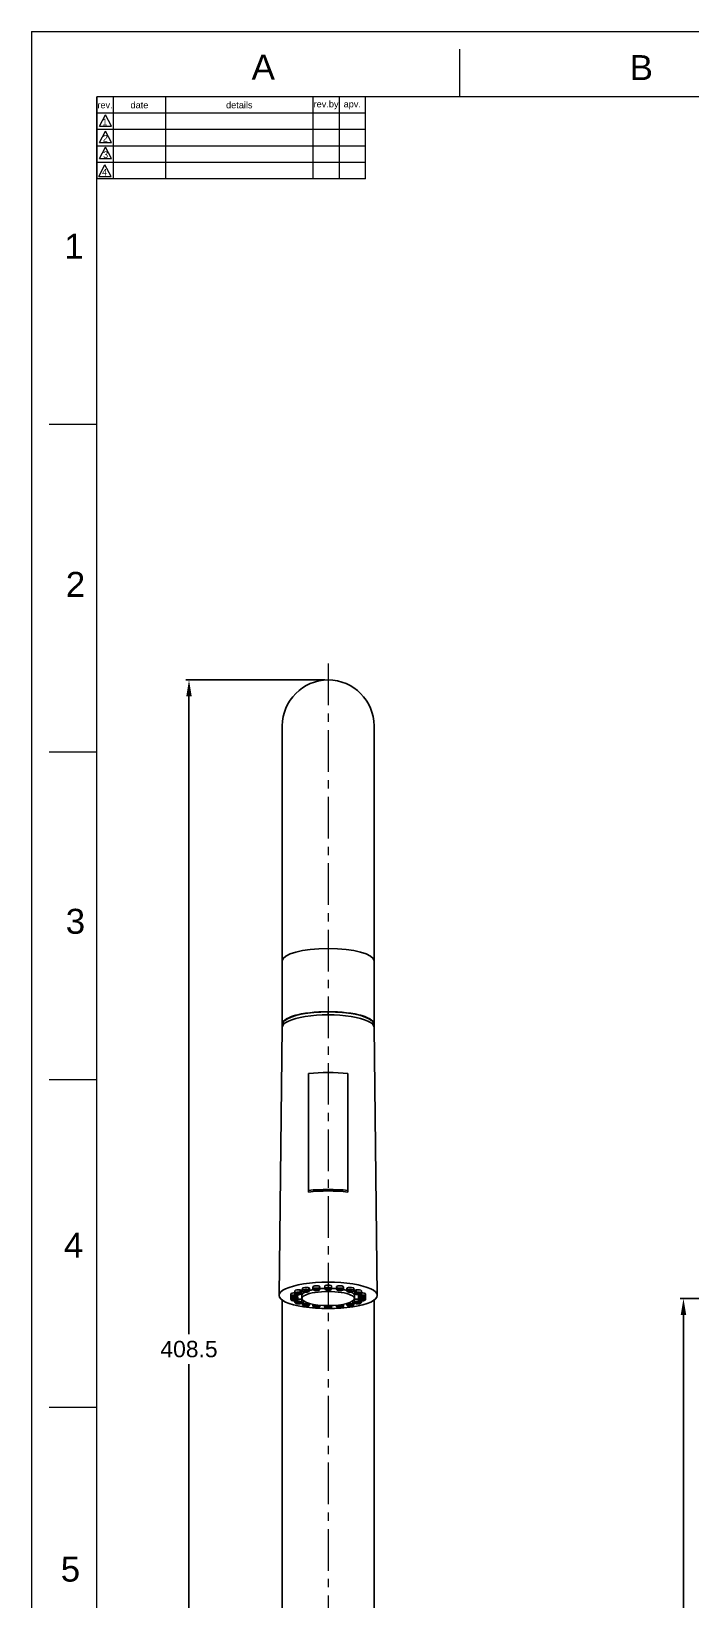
# Model space of a CAD drawing. Header units: millimetres. Extents: x 5775 to 7118, y 2756 to 3596.
# Drawn here: x 5774.6 to 5975.9, y 3117.5 to 3596.2 of the extents above; entities that cross this region are included whole.
import ezdxf

# ---------------------------------------------------------------- set-up
doc = ezdxf.new("R2010")
doc.units = ezdxf.units.MM
doc.linetypes.add('CENTERX2', pattern=[20.32, 12.7, -2.54, 2.54, -2.54])
for name, color, linetype, lineweight in [('CENTER', 1, 'CENTERX2', 15), ('DIM', 3, 'Continuous', 9), ('FORM', 7, 'Continuous', 13), ('TEXT', 2, 'Continuous', 13)]:
    doc.layers.add(name, color=color, linetype=linetype, lineweight=lineweight)
doc.styles.add('ARIAL', font='arial.ttf')
doc.styles.get("Standard").update_dxf_attribs({"font": 'arial.ttf'})
doc.dimstyles.new('사본(2) Standard', dxfattribs={"dimtxt": 3, "dimasz": 3, "dimexe": 1, "dimexo": 1, "dimgap": 0.8, "dimtad": 1, "dimtih": 1, "dimtoh": 1, "dimdec": 1, "dimdsep": 46, "dimtxsty": 'Standard', "dimcen": 0.09, "dimclrd": 3, "dimclre": 3, "dimclrt": 4, "dimadec": 0, "dimazin": 0, "dimtfac": 1, "dimtdec": 1, "dimtmove": 0, "dimatfit": 3, "dimfxl": 1.25, "dimtolj": 1, "dimtzin": 0, "dimarcsym": 1})

# ---------------------------------------------------------------- blocks, each defined once
blk = doc.blocks.new('*D40')
at = {"layer": 'DIM', "color": 3, "linetype": 'ByBlock', "lineweight": -2, "transparency": 16777216}
for p, q in [((6039.54, 3209.39), (5972.7, 3209.39)), ((5973.7, 3204.39), (5973.7, 3104.09)), ((5973.7, 2994.69), (5973.7, 3094.99)), ((6236.48, 2989.69), (5972.7, 2989.69))]:
    blk.add_line(p, q, dxfattribs=at)
at = {"layer": 'DIM', "color": 3, "transparency": 16777216}
for points in [[(5972.86, 3204.39), (5974.53, 3204.39), (5973.7, 3209.39)], [(5972.86, 2994.69), (5974.53, 2994.69), (5973.7, 2989.69)]]:
    blk.add_solid(points, dxfattribs=at)
at = {"layer": 'DIM', "color": 4, "transparency": 16777216, "insert": (5973.7, 3099.54), "char_height": 5, "attachment_point": 5}
blk.add_mtext('\\A1;219.7', dxfattribs=at)
blk = doc.blocks.new('*D51')
at = {"layer": 'DIM', "color": 3, "linetype": 'ByBlock', "lineweight": -2, "transparency": 16777216}
for p, q in [((5864.2, 3398.19), (5821.7, 3398.19)), ((5822.7, 3393.19), (5822.7, 3198.49)), ((5822.7, 2994.69), (5822.7, 3189.39)), ((5839.73, 2989.69), (5821.7, 2989.69))]:
    blk.add_line(p, q, dxfattribs=at)
at = {"layer": 'DIM', "color": 3, "transparency": 16777216}
for points in [[(5821.87, 3393.19), (5823.53, 3393.19), (5822.7, 3398.19)], [(5821.87, 2994.69), (5823.53, 2994.69), (5822.7, 2989.69)]]:
    blk.add_solid(points, dxfattribs=at)
at = {"layer": 'DIM', "color": 4, "transparency": 16777216, "insert": (5822.7, 3193.94), "char_height": 5, "attachment_point": 5}
blk.add_mtext('\\A1;408.5', dxfattribs=at)

msp = doc.modelspace()

# ---------------------------------------------------------------- linework, layer by layer
for p, q in [((5851.2, 3384.19), (5851.2, 3312.45)), ((5879.2, 3312.45), (5879.2, 3384.19)), ((5851.2, 3312.45), (5851.2, 3293.19)), ((5879.2, 3293.19), (5879.2, 3312.45)), ((5865.2, 3295.99), (5865.2, 3296.94)), ((5851.2, 3292.22), (5850.2, 3210.35)), ((5851.2, 3293.19), (5851.2, 3292.23)), ((5851.25, 3293.19), (5851.25, 3292.54)), ((5879.15, 3292.54), (5879.15, 3293.19)), ((5879.2, 3292.23), (5879.2, 3293.19)), ((5879.2, 3292.22), (5880.2, 3210.35)), ((5859.2, 3241.88), (5859.2, 3242.39)), ((5871.2, 3241.88), (5871.2, 3242.39)), ((5856.63, 3212.01), (5856.63, 3211.34)), ((5857.4, 3212.52), (5857.4, 3211.84)), ((5859.26, 3212.7), (5859.26, 3212.02)), ((5859.5, 3211.84), (5859.5, 3212.52)), ((5860.56, 3213.01), (5860.56, 3212.33)), ((5862.6, 3213.1), (5862.6, 3212.43)), ((5862.66, 3212.33), (5862.66, 3213.01)), ((5864.15, 3213.18), (5864.15, 3212.5)), ((5866.25, 3213.18), (5866.25, 3212.5)), ((5867.74, 3213.01), (5867.74, 3212.33)), ((5867.8, 3213.1), (5867.8, 3212.43)), ((5869.84, 3212.33), (5869.84, 3213.01)), ((5870.9, 3212.52), (5870.9, 3211.84)), ((5871.15, 3212.7), (5871.15, 3212.02)), ((5873, 3211.84), (5873, 3212.52)), ((5873.77, 3212.01), (5873.77, 3211.34)), ((5851.2, 3208.91), (5851.2, 3098.69)), ((5853.81, 3210.84), (5853.81, 3210.17)), ((5853.81, 3209.86), (5853.81, 3209.19)), ((5854.68, 3209.47), (5854.68, 3209.68)), ((5855.04, 3211.12), (5855.04, 3210.45)), ((5855.06, 3211.77), (5855.06, 3211.09)), ((5855.06, 3208.7), (5855.06, 3208.27)), ((5855.58, 3208.51), (5855.58, 3208.8)), ((5855.91, 3210.17), (5855.91, 3210.6)), ((5855.91, 3209.19), (5855.91, 3209.86)), ((5857.16, 3211.09), (5857.16, 3211.77)), ((5857.16, 3208.27), (5857.16, 3208.94)), ((5857.2, 3210.35), (5857.2, 3209.39)), ((5857.4, 3208.19), (5857.4, 3207.52)), ((5857.65, 3207.7), (5857.65, 3208.37)), ((5859.5, 3207.52), (5859.5, 3207.88)), ((5860.56, 3207.64), (5860.56, 3207.03)), ((5860.62, 3207.12), (5860.62, 3207.63)), ((5862.66, 3207.03), (5862.66, 3207.35)), ((5864.15, 3206.86), (5864.15, 3207.26)), ((5866.25, 3206.86), (5866.25, 3207.26)), ((5867.74, 3207.35), (5867.74, 3207.03)), ((5869.78, 3207.12), (5869.78, 3207.63)), ((5869.84, 3207.03), (5869.84, 3207.64)), ((5870.9, 3207.88), (5870.9, 3207.52)), ((5872.75, 3207.7), (5872.75, 3208.37)), ((5873, 3207.52), (5873, 3208.19)), ((5873.2, 3210.35), (5873.2, 3209.39)), ((5873.24, 3211.77), (5873.24, 3211.09)), ((5873.24, 3208.94), (5873.24, 3208.27)), ((5874.49, 3210.6), (5874.49, 3210.17)), ((5874.49, 3209.86), (5874.49, 3209.19)), ((5874.82, 3208.51), (5874.82, 3208.8)), ((5875.34, 3211.09), (5875.34, 3211.77)), ((5875.34, 3208.27), (5875.34, 3208.7)), ((5875.36, 3211.12), (5875.36, 3210.45)), ((5875.72, 3209.47), (5875.72, 3209.68)), ((5876.59, 3210.17), (5876.59, 3210.84)), ((5876.59, 3209.19), (5876.59, 3209.86)), ((5879.2, 3098.69), (5879.2, 3208.91))]:
    msp.add_line(p, q)
for start, end in [(90, 180), (0, 90)]:
    msp.add_arc((5865.2, 3384.19), 14, start, end)
for centre, major_axis, ratio, start_param, end_param in [((5865.2, 3312.45), (-14, 0), 0.268874, 4.712389, 6.283185), ((5865.2, 3312.45), (-14, 0), 0.268874, 3.141593, 4.712389), ((5865.2, 3293.19), (-14, 0), 0.268874, 4.712389, 6.367714), ((5865.2, 3292.22), (14, 0), 0.268874, 0, 3.141593), ((5865.2, 3293.19), (-13.95, 0), 0.268874, 4.712389, 6.283185), ((5865.2, 3293.19), (-13.8, 0), 0.268874, 4.712389, 6.000295), ((5865.2, 3293.19), (-14, 0), 0.268874, 3.057064, 4.712389), ((5865.2, 3293.19), (13.95, 0), 0.268874, 0, 1.570796), ((5865.2, 3293.19), (-13.8, 0), 0.268874, 3.424483, 4.712389), ((5865.2, 3273.44), (-18.34, 0), 0.268874, 4.379151, 5.045627), ((5865.2, 3238.29), (16.39, 0), 0.268874, 1.196043, 1.945549), ((5865.2, 3238.29), (-14.66, 0), 0.268874, 4.290692, 5.134086), ((5865.2, 3210.35), (15, 0), 0.268874, 0, 3.141593), ((5856.11, 3211.77), (1.05, 0), 0.268874, 1.047198, 3.14156), ((5856.11, 3211.77), (1.05, 0), 0.268874, 6.283154, 7.330383), ((5858.45, 3212.52), (1.05, 0), 0.268874, 0.698132, 3.141553), ((5858.45, 3211.84), (1.05, 0), 0.268874, 0.698132, 3.142438), ((5859.03, 3211.97), (0.092, 0.286), 0.737835, 3.551302, 5.122099), ((5858.45, 3212.52), (1.05, 0), 0.268874, 6.283146, 6.981317), ((5858.45, 3211.84), (1.05, 0), 0.268874, 0.000846, 0.698132), ((5865.2, 3210.35), (8, 0), 0.268874, 2.187236, 2.363705), ((5861.61, 3213.01), (1.05, 0), 0.268874, 0.349066, 3.14155), ((5861.61, 3212.33), (1.05, 0), 0.268874, 0.349066, 3.141597), ((5860.9, 3212.26), (-0.178, -0.241), 0.905089, 6.281849, 6.967721), ((5861.61, 3212.04), (0.75, 0), 0.268874, 0.349066, 3.490659), ((5861.61, 3212.04), (0.75, 0), 0.268874, 3.490659, 6.632251), ((5861.61, 3212.04), (0.5, 0), 0.268874, 0, 3.141593), ((5861.61, 3212.04), (0.5, 0), 0.268874, 3.141593, 6.283185), ((5862.31, 3212.4), (0.178, 0.241), 0.905089, 3.826129, 5.396925), ((5861.61, 3213.01), (1.05, 0), 0.268874, 6.28314, 6.632251), ((5861.61, 3212.33), (1.05, 0), 0.268874, 0.000005, 0.349066), ((5865.2, 3210.35), (8, 0), 0.268874, 1.70402, 1.894037), ((5865.2, 3213.18), (1.05, 0), 0.268874, 0, 3.141593), ((5865.2, 3212.5), (1.05, 0), 0.268874, 0, 3.141593), ((5864.45, 3212.5), (-0.3, 0), 0.963175, 0, 1.570796), ((5865.2, 3212.21), (0.75, 0), 0.268874, 0, 3.141593), ((5865.2, 3212.21), (0.75, 0), 0.268874, 3.141593, 6.283185), ((5865.2, 3212.21), (0.5, 0), 0.268874, 0, 3.141593), ((5865.2, 3212.21), (0.5, 0), 0.268874, 3.141593, 6.283185), ((5865.95, 3212.5), (0.3, 0), 0.963175, 4.712389, 6.283185), ((5865.2, 3210.35), (8, 0), 0.268874, 1.247556, 1.437475), ((5868.79, 3213.01), (1.05, 0), 0.268874, 2.792527, 3.141638), ((5868.79, 3212.33), (1.05, 0), 0.268874, 2.792527, 3.141489), ((5868.79, 3213.01), (1.05, 0), 0.268874, 0.000042, 2.792527), ((5868.79, 3212.33), (1.05, 0), 0.268874, 6.283082, 9.075712), ((5868.09, 3212.4), (-0.178, 0.241), 0.905089, 0.88626, 2.457057), ((5868.79, 3212.04), (0.75, 0), 0.268874, 2.792527, 5.934119), ((5868.79, 3212.04), (0.75, 0), 0.268874, 5.934119, 9.075712), ((5868.79, 3212.04), (0.5, 0), 0.268874, 0, 3.141593), ((5868.79, 3212.04), (0.5, 0), 0.268874, 3.141593, 6.283185), ((5869.5, 3212.26), (0.178, -0.241), 0.905089, 5.598649, 6.284916), ((5865.2, 3210.35), (8, 0), 0.268874, 0.777888, 0.974237), ((5871.95, 3212.52), (1.05, 0), 0.268874, 2.443461, 3.141632), ((5871.95, 3211.84), (1.05, 0), 0.268874, 2.443461, 3.143399), ((5871.95, 3212.52), (1.05, 0), 0.268874, 0.00004, 2.443461), ((5871.95, 3211.84), (1.05, 0), 0.268874, 0.001804, 2.443461), ((5871.38, 3211.97), (-0.092, 0.286), 0.737835, 1.161086, 2.731883), ((5874.29, 3211.77), (1.05, 0), 0.268874, 2.094395, 3.141624), ((5874.29, 3211.77), (1.05, 0), 0.268874, 0.000032, 2.094395), ((5865.2, 3210.35), (-15, 0), 0.268874, 0, 3.141593), ((5854.86, 3210.84), (1.05, 0), 0.268874, 1.396263, 3.141564), ((5854.86, 3210.17), (1.05, 0), 0.268874, 1.396263, 3.135135), ((5854.86, 3209.86), (1.05, 0), 0.268874, 2.80488, 3.141618), ((5854.86, 3209.19), (1.05, 0), 0.268874, 1.745329, 3.143877), ((5854.86, 3209.88), (0.75, 0), 0.268874, 1.396263, 4.537856), ((5854.86, 3208.9), (0.75, 0), 0.268874, 1.745329, 4.886922), ((5854.86, 3209.88), (0.5, 0), 0.268874, 0, 3.141593), ((5854.86, 3209.88), (0.5, 0), 0.268874, 3.141593, 6.283185), ((5854.86, 3208.9), (0.5, 0), 0.268874, 0, 3.141593), ((5854.86, 3208.9), (0.5, 0), 0.268874, 3.141593, 6.283185), ((5854.86, 3209.19), (1.05, 0), 0.268874, 0.002285, 1.745329), ((5854.73, 3209.39), (0.014, -0.3), 0.167254, 4.436174, 6.006971), ((5854.86, 3209.88), (0.75, 0), 0.268874, 4.537856, 7.679449), ((5854.86, 3208.9), (0.75, 0), 0.268874, 4.886922, 8.028515), ((5854.99, 3210.37), (0.014, 0.3), 0.167254, 3.417807, 4.988603), ((5854.86, 3210.17), (1.05, 0), 0.268874, 6.276729, 7.679449), ((5856.11, 3211.09), (1.05, 0), 0.268874, 1.047198, 3.14156), ((5856.11, 3208.27), (1.05, 0), 0.268874, 2.094395, 3.144621), ((5856.11, 3210.8), (0.75, 0), 0.268874, 1.047198, 4.18879), ((5856.11, 3207.98), (0.75, 0), 0.268874, 2.094395, 5.235988), ((5856.11, 3208.27), (1.05, 0), 0.268874, 0.003029, 2.094395), ((5855.73, 3208.44), (0.046, -0.296), 0.481588, 4.400566, 5.971362), ((5856.11, 3210.8), (0.5, 0), 0.268874, 0, 3.141593), ((5856.11, 3210.8), (0.5, 0), 0.268874, 3.141593, 6.283185), ((5856.11, 3207.98), (0.5, 0), 0.268874, 0, 3.141593), ((5856.11, 3207.98), (0.5, 0), 0.268874, 3.141593, 6.283185), ((5855.73, 3210.92), (-0.046, -0.296), 0.481588, 6.282788, 6.595009), ((5856.11, 3210.8), (0.75, 0), 0.268874, 4.18879, 7.330383), ((5856.11, 3207.98), (0.75, 0), 0.268874, 5.235988, 8.37758), ((5854.86, 3209.86), (1.05, 0), 0.268874, 0.000029, 0.344328), ((5856.11, 3208.94), (1.05, 0), 0.268874, 0.000032, 1.777388), ((5856.48, 3211.27), (0.046, 0.296), 0.481588, 3.453416, 5.024212), ((5856.48, 3208.09), (-0.046, 0.296), 0.481588, 2.829769, 3.142066), ((5856.11, 3211.09), (1.05, 0), 0.268874, 6.283154, 7.330383), ((5865.2, 3209.39), (8, 0), 0.268874, 0, 3.141593), ((5865.2, 3210.35), (8, 0), 0.268874, 2.61783, 3.141593), ((5865.2, 3209.39), (8, 0), 0.268874, 3.141593, 6.283185), ((5858.45, 3208.19), (1.05, 0), 0.268874, 2.443461, 3.141632), ((5858.45, 3207.52), (1.05, 0), 0.268874, 2.443461, 3.143399), ((5858.45, 3211.55), (0.75, 0), 0.268874, 0.698132, 3.839724), ((5858.45, 3208.19), (1.05, 0), 0.268874, 2.003736, 2.443461), ((5858.45, 3207.52), (1.05, 0), 0.268874, 0.001804, 2.443461), ((5857.88, 3207.65), (0.092, -0.286), 0.737835, 4.302679, 5.873475), ((5858.45, 3207.23), (0.75, 0), 0.268874, 2.443461, 5.585054), ((5857.88, 3211.71), (-0.092, -0.286), 0.737835, 0.000344, 0.40971), ((5858.45, 3211.55), (0.75, 0), 0.268874, 3.839724, 6.981317), ((5858.45, 3207.23), (0.75, 0), 0.268874, 5.585054, 8.726646), ((5858.45, 3211.55), (0.5, 0), 0.268874, 0, 3.141593), ((5858.45, 3211.55), (0.5, 0), 0.268874, 3.141593, 6.283185), ((5858.45, 3207.23), (0.5, 0), 0.268874, 0, 3.141593), ((5858.45, 3207.23), (0.5, 0), 0.268874, 3.141593, 6.283185), ((5861.61, 3207.03), (1.05, 0), 0.268874, 6.283082, 9.075712), ((5865.2, 3206.86), (1.05, 0), 0.268874, 0, 3.141593), ((5868.79, 3207.03), (1.05, 0), 0.268874, 0.349066, 3.141597), ((5871.95, 3207.52), (1.05, 0), 0.268874, 0.698132, 3.142438), ((5871.95, 3211.55), (0.75, 0), 0.268874, 2.443461, 5.585054), ((5871.95, 3207.23), (0.75, 0), 0.268874, 0.698132, 3.839724), ((5871.95, 3211.55), (0.75, 0), 0.268874, 5.585054, 8.726646), ((5871.95, 3207.23), (0.75, 0), 0.268874, 3.839724, 6.981317), ((5871.95, 3211.55), (0.5, 0), 0.268874, 0, 3.141593), ((5871.95, 3211.55), (0.5, 0), 0.268874, 3.141593, 6.283185), ((5871.95, 3207.23), (0.5, 0), 0.268874, 0, 3.141593), ((5871.95, 3207.23), (0.5, 0), 0.268874, 3.141593, 6.283185), ((5865.2, 3210.35), (8, 0), 0.268874, 0, 0.489254), ((5871.95, 3208.19), (1.05, 0), 0.268874, 0.698132, 1.137857), ((5872.52, 3211.71), (0.092, -0.286), 0.737835, 5.873475, 6.282891), ((5872.52, 3207.65), (-0.092, -0.286), 0.737835, 0.40971, 1.980506), ((5871.95, 3208.19), (1.05, 0), 0.268874, 6.283146, 6.981317), ((5871.95, 3207.52), (1.05, 0), 0.268874, 0.000846, 0.698132), ((5874.29, 3211.09), (1.05, 0), 0.268874, 2.094395, 3.144621), ((5874.29, 3208.94), (1.05, 0), 0.268874, 1.381875, 3.141561), ((5874.29, 3208.27), (1.05, 0), 0.268874, 1.047198, 3.14156), ((5874.29, 3210.8), (0.75, 0), 0.268874, 2.094395, 5.235988), ((5874.29, 3207.98), (0.75, 0), 0.268874, 1.047198, 4.18879), ((5874.29, 3211.09), (1.05, 0), 0.268874, 0.003029, 2.094395), ((5873.92, 3211.27), (-0.046, 0.296), 0.481588, 1.258973, 2.829769), ((5874.29, 3210.8), (0.5, 0), 0.268874, 0, 3.141593), ((5874.29, 3210.8), (0.5, 0), 0.268874, 3.141593, 6.283185), ((5874.29, 3207.98), (0.5, 0), 0.268874, 0, 3.141593), ((5874.29, 3207.98), (0.5, 0), 0.268874, 3.141593, 6.283185), ((5873.92, 3208.09), (0.046, 0.296), 0.481588, 3.14105, 3.453416), ((5874.29, 3210.8), (0.75, 0), 0.268874, 5.235988, 8.37758), ((5874.29, 3207.98), (0.75, 0), 0.268874, 4.18879, 7.330383), ((5875.54, 3210.17), (1.05, 0), 0.268874, 1.745329, 3.143877), ((5875.54, 3209.86), (1.05, 0), 0.268874, 2.816262, 3.141565), ((5875.54, 3209.19), (1.05, 0), 0.268874, 1.396263, 3.135135), ((5874.67, 3210.92), (0.046, -0.296), 0.481588, 5.971362, 6.283534), ((5874.67, 3208.44), (-0.046, -0.296), 0.481588, 0.311823, 1.88262), ((5875.54, 3208.9), (0.75, 0), 0.268874, 1.396263, 4.537856), ((5875.54, 3209.88), (0.75, 0), 0.268874, 1.745329, 4.886922), ((5874.29, 3208.27), (1.05, 0), 0.268874, 6.283154, 7.330383), ((5875.54, 3209.88), (0.5, 0), 0.268874, 0, 3.141593), ((5875.54, 3209.88), (0.5, 0), 0.268874, 3.141593, 6.283185), ((5875.54, 3208.9), (0.5, 0), 0.268874, 0, 3.141593), ((5875.54, 3208.9), (0.5, 0), 0.268874, 3.141593, 6.283185), ((5875.54, 3210.84), (1.05, 0), 0.268874, 0.000029, 1.745329), ((5875.54, 3210.17), (1.05, 0), 0.268874, 0.002285, 1.745329), ((5875.41, 3210.37), (-0.014, 0.3), 0.167254, 1.294582, 2.865378), ((5875.54, 3209.88), (0.75, 0), 0.268874, 4.886922, 8.028515), ((5875.54, 3208.9), (0.75, 0), 0.268874, 4.537856, 7.679449), ((5875.67, 3209.39), (-0.014, -0.3), 0.167254, 0.276214, 1.847011), ((5875.54, 3209.19), (1.05, 0), 0.268874, 6.276729, 7.679449), ((5875.54, 3209.86), (1.05, 0), 0.268874, 6.283157, 6.630842), ((5859.03, 3207.39), (-0.092, 0.286), 0.737835, 2.731883, 3.141519), ((5861.61, 3207.03), (1.05, 0), 0.268874, 2.792527, 3.141489), ((5860.9, 3207.1), (0.178, -0.241), 0.905089, 4.027853, 5.598649), ((5861.61, 3206.74), (0.75, 0), 0.268874, 2.792527, 5.934119), ((5861.61, 3206.74), (0.75, 0), 0.268874, 5.934119, 9.075712), ((5861.61, 3206.74), (0.5, 0), 0.268874, 0, 3.141593), ((5861.61, 3206.74), (0.5, 0), 0.268874, 3.141593, 6.283185), ((5862.31, 3206.96), (-0.178, 0.241), 0.905089, 2.457057, 3.143471), ((5864.45, 3206.86), (0.3, 0), 0.963175, 3.141593, 4.712389), ((5865.2, 3206.57), (0.75, 0), 0.268874, 0, 3.141593), ((5865.2, 3206.57), (0.75, 0), 0.268874, 3.141593, 6.283185), ((5865.2, 3206.57), (0.5, 0), 0.268874, 0, 3.141593), ((5865.2, 3206.57), (0.5, 0), 0.268874, 3.141593, 6.283185), ((5865.95, 3206.86), (-0.3, 0), 0.963175, 1.570796, 3.141593), ((5868.09, 3206.96), (0.178, 0.241), 0.905089, 3.140204, 3.826129), ((5868.79, 3206.74), (0.75, 0), 0.268874, 0.349066, 3.490659), ((5868.79, 3206.74), (0.75, 0), 0.268874, 3.490659, 6.632251), ((5868.79, 3206.74), (0.5, 0), 0.268874, 0, 3.141593), ((5868.79, 3206.74), (0.5, 0), 0.268874, 3.141593, 6.283185), ((5869.5, 3207.1), (-0.178, -0.241), 0.905089, 0.684536, 2.255332), ((5868.79, 3207.03), (1.05, 0), 0.268874, 0.000005, 0.349066), ((5871.38, 3207.39), (0.092, 0.286), 0.737835, 3.141693, 3.551302)]:
    msp.add_ellipse(centre, major_axis=major_axis, ratio=ratio, start_param=start_param, end_param=end_param)
for points, degree in [([(5859.2, 3242.39), (5859.2, 3246.21), (5859.2, 3253.96), (5859.2, 3265.87), (5859.2, 3273.99), (5859.2, 3278.1)], 3), ([(5871.2, 3278.1), (5871.2, 3273.99), (5871.2, 3265.87), (5871.2, 3253.96), (5871.2, 3246.22), (5871.2, 3242.39)], 3), ([(5855.69, 3210.62), (5855.97, 3210.58), (5856.28, 3210.6)], 2), ([(5873.87, 3207.8), (5874.16, 3207.75), (5874.47, 3207.77)], 2)]:
    msp.add_open_spline(points, degree=degree)
for points, knots in [([(5860.56, 3212.33), (5860.56, 3212.28), (5860.58, 3212.19), (5860.65, 3212.09), (5860.7, 3212.04), (5860.73, 3212.02)], [0, 0, 0, 0, 0.376069, 0.725807, 1, 1, 1, 1]), ([(5860.73, 3212.02), (5860.79, 3211.98), (5860.95, 3211.9), (5861.24, 3211.85), (5861.48, 3211.83), (5861.59, 3211.83)], [0, 0, 0, 0, 0.317199, 0.681858, 1, 1, 1, 1]), ([(5861.59, 3211.83), (5861.59, 3211.83), (5861.71, 3211.82), (5861.95, 3211.85), (5862.27, 3211.91), (5862.49, 3212), (5862.63, 3212.16), (5862.67, 3212.28), (5862.66, 3212.33), (5862.66, 3212.33)], [0, 0, 0, 0, 0.001678, 0.231507, 0.466521, 0.753132, 0.876015, 0.989612, 1, 1, 1, 1]), ([(5864.15, 3212.5), (5864.15, 3212.45), (5864.17, 3212.35), (5864.26, 3212.24), (5864.37, 3212.15), (5864.56, 3212.07), (5864.83, 3212.02), (5865.09, 3212), (5865.21, 3212), (5865.22, 3212)], [0, 0, 0, 0, 0.119387, 0.22034, 0.333263, 0.504798, 0.753827, 0.972811, 1, 1, 1, 1]), ([(5865.22, 3212), (5865.33, 3212), (5865.55, 3212.01), (5865.86, 3212.08), (5866.08, 3212.16), (5866.22, 3212.33), (5866.25, 3212.44), (5866.25, 3212.5), (5866.25, 3212.5)], [0, 0, 0, 0, 0.208316, 0.449778, 0.743469, 0.86833, 0.983524, 1, 1, 1, 1]), ([(5867.75, 3212.33), (5867.75, 3212.3), (5867.75, 3212.23), (5867.8, 3212.12), (5867.9, 3212.02), (5868.05, 3211.94), (5868.27, 3211.87), (5868.52, 3211.84), (5868.66, 3211.84), (5868.69, 3211.84)], [0, 0, 0, 0, 0.068302, 0.1826, 0.294732, 0.438372, 0.694595, 0.942612, 1, 1, 1, 1]), ([(5868.69, 3211.84), (5868.79, 3211.83), (5869, 3211.83), (5869.32, 3211.87), (5869.53, 3211.94), (5869.65, 3212), (5869.67, 3212.02)], [0, 0, 0, 0, 0.241568, 0.54351, 0.873954, 1, 1, 1, 1]), ([(5869.67, 3212.02), (5869.72, 3212.05), (5869.78, 3212.12), (5869.84, 3212.24), (5869.84, 3212.31), (5869.83, 3212.33)], [0, 0, 0, 0, 0.435285, 0.832669, 1, 1, 1, 1]), ([(5853.81, 3210.18), (5853.81, 3210.18), (5853.8, 3210.13), (5853.83, 3210.02), (5853.91, 3209.91), (5854.03, 3209.82), (5854.2, 3209.74), (5854.45, 3209.69), (5854.64, 3209.68), (5854.72, 3209.67)], [0, 0, 0, 0, 0.001493, 0.132954, 0.245696, 0.369824, 0.554594, 0.835809, 1, 1, 1, 1]), ([(5853.82, 3209.19), (5853.81, 3209.15), (5853.82, 3209.07), (5853.89, 3208.96), (5853.99, 3208.87), (5854.15, 3208.78), (5854.4, 3208.72), (5854.73, 3208.69), (5854.92, 3208.69), (5855, 3208.69)], [0, 0, 0, 0, 0.074304, 0.169785, 0.267444, 0.399299, 0.642552, 0.849173, 1, 1, 1, 1]), ([(5854.72, 3209.67), (5854.82, 3209.67), (5855.03, 3209.67), (5855.35, 3209.7), (5855.6, 3209.77), (5855.77, 3209.87), (5855.88, 3210.01), (5855.91, 3210.11), (5855.91, 3210.16)], [0, 0, 0, 0, 0.179585, 0.391075, 0.621175, 0.777749, 0.895831, 1, 1, 1, 1]), ([(5855, 3208.69), (5855.1, 3208.7), (5855.31, 3208.72), (5855.56, 3208.78), (5855.75, 3208.87), (5855.86, 3208.99), (5855.91, 3209.11), (5855.91, 3209.18), (5855.9, 3209.19)], [0, 0, 0, 0, 0.217598, 0.487576, 0.688736, 0.836847, 0.965125, 1, 1, 1, 1]), ([(5855.06, 3211.09), (5855.06, 3211.06), (5855.06, 3210.99), (5855.12, 3210.88), (5855.21, 3210.78), (5855.36, 3210.7), (5855.53, 3210.65), (5855.66, 3210.63), (5855.69, 3210.62)], [0, 0, 0, 0, 0.09038, 0.240411, 0.387505, 0.575807, 0.9115, 1, 1, 1, 1]), ([(5855.06, 3208.27), (5855.06, 3208.23), (5855.07, 3208.15), (5855.13, 3208.04), (5855.24, 3207.94), (5855.4, 3207.86), (5855.64, 3207.8), (5855.85, 3207.78), (5855.94, 3207.77)], [0, 0, 0, 0, 0.093396, 0.211348, 0.332523, 0.497056, 0.801181, 1, 1, 1, 1]), ([(5855.94, 3207.77), (5855.96, 3207.77), (5856.1, 3207.76), (5856.31, 3207.77), (5856.47, 3207.79), (5856.53, 3207.8)], [0, 0, 0, 0, 0.123676, 0.707221, 1, 1, 1, 1]), ([(5856.28, 3210.6), (5856.29, 3210.6), (5856.42, 3210.6), (5856.66, 3210.64), (5856.91, 3210.71), (5857.08, 3210.85), (5857.16, 3211), (5857.15, 3211.07), (5857.15, 3211.09)], [0, 0, 0, 0, 0.028896, 0.293584, 0.58857, 0.806776, 0.944609, 1, 1, 1, 1]), ([(5856.53, 3207.8), (5856.62, 3207.81), (5856.8, 3207.85), (5856.98, 3207.93), (5857.11, 3208.08), (5857.16, 3208.2), (5857.15, 3208.26), (5857.15, 3208.27)], [0, 0, 0, 0, 0.284086, 0.611681, 0.794741, 0.957465, 1, 1, 1, 1]), ([(5857.41, 3211.84), (5857.41, 3211.82), (5857.4, 3211.75), (5857.46, 3211.64), (5857.55, 3211.54), (5857.66, 3211.47), (5857.74, 3211.44), (5857.79, 3211.43)], [0, 0, 0, 0, 0.110127, 0.320658, 0.523849, 0.779011, 1, 1, 1, 1]), ([(5857.41, 3207.52), (5857.41, 3207.48), (5857.41, 3207.41), (5857.47, 3207.3), (5857.57, 3207.2), (5857.73, 3207.11), (5857.96, 3207.05), (5858.22, 3207.02), (5858.37, 3207.02), (5858.4, 3207.02)], [0, 0, 0, 0, 0.075449, 0.185106, 0.295051, 0.439763, 0.703304, 0.940933, 1, 1, 1, 1]), ([(5857.79, 3211.43), (5857.86, 3211.4), (5858.03, 3211.37), (5858.29, 3211.34), (5858.45, 3211.34), (5858.49, 3211.35)], [0, 0, 0, 0, 0.391372, 0.826829, 1, 1, 1, 1]), ([(5858.49, 3211.35), (5858.57, 3211.35), (5858.76, 3211.35), (5859.05, 3211.4), (5859.28, 3211.48), (5859.43, 3211.61), (5859.5, 3211.74), (5859.5, 3211.82), (5859.49, 3211.84)], [0, 0, 0, 0, 0.149789, 0.391558, 0.669057, 0.819586, 0.941553, 1, 1, 1, 1]), ([(5859.12, 3207.1), (5859.2, 3207.12), (5859.32, 3207.18), (5859.45, 3207.31), (5859.5, 3207.43), (5859.5, 3207.5), (5859.49, 3207.52)], [0, 0, 0, 0, 0.42978, 0.693343, 0.921146, 1, 1, 1, 1]), ([(5870.91, 3211.84), (5870.9, 3211.81), (5870.91, 3211.73), (5870.97, 3211.62), (5871.07, 3211.53), (5871.22, 3211.44), (5871.46, 3211.38), (5871.72, 3211.34), (5871.87, 3211.34), (5871.89, 3211.35)], [0, 0, 0, 0, 0.075449, 0.185106, 0.295051, 0.439763, 0.703304, 0.940933, 1, 1, 1, 1]), ([(5870.91, 3207.52), (5870.9, 3207.49), (5870.9, 3207.42), (5870.96, 3207.31), (5871.05, 3207.21), (5871.16, 3207.15), (5871.24, 3207.11), (5871.28, 3207.1)], [0, 0, 0, 0, 0.110127, 0.320658, 0.523849, 0.779011, 1, 1, 1, 1]), ([(5871.89, 3211.35), (5871.99, 3211.34), (5872.19, 3211.34), (5872.44, 3211.38), (5872.57, 3211.41), (5872.62, 3211.43)], [0, 0, 0, 0, 0.343434, 0.787758, 1, 1, 1, 1]), ([(5871.99, 3207.02), (5872.07, 3207.02), (5872.25, 3207.02), (5872.55, 3207.07), (5872.77, 3207.15), (5872.93, 3207.29), (5873, 3207.42), (5873, 3207.49), (5872.99, 3207.52)], [0, 0, 0, 0, 0.149789, 0.391558, 0.669057, 0.819586, 0.941553, 1, 1, 1, 1]), ([(5872.62, 3211.43), (5872.7, 3211.45), (5872.82, 3211.51), (5872.95, 3211.64), (5873, 3211.76), (5873, 3211.83), (5872.99, 3211.85)], [0, 0, 0, 0, 0.42978, 0.693343, 0.921146, 1, 1, 1, 1]), ([(5873.25, 3211.09), (5873.25, 3211.05), (5873.26, 3210.97), (5873.32, 3210.86), (5873.42, 3210.77), (5873.59, 3210.68), (5873.82, 3210.62), (5874.04, 3210.6), (5874.13, 3210.6)], [0, 0, 0, 0, 0.093396, 0.211348, 0.332523, 0.497056, 0.801181, 1, 1, 1, 1]), ([(5873.25, 3208.27), (5873.25, 3208.24), (5873.25, 3208.17), (5873.3, 3208.06), (5873.4, 3207.96), (5873.55, 3207.87), (5873.71, 3207.83), (5873.84, 3207.8), (5873.87, 3207.8)], [0, 0, 0, 0, 0.09038, 0.240411, 0.387505, 0.575807, 0.9115, 1, 1, 1, 1]), ([(5874.13, 3210.6), (5874.15, 3210.6), (5874.29, 3210.58), (5874.5, 3210.59), (5874.66, 3210.61), (5874.71, 3210.62)], [0, 0, 0, 0, 0.123676, 0.707221, 1, 1, 1, 1]), ([(5874.47, 3207.77), (5874.48, 3207.77), (5874.61, 3207.78), (5874.85, 3207.82), (5875.1, 3207.89), (5875.27, 3208.02), (5875.34, 3208.17), (5875.34, 3208.25), (5875.34, 3208.27)], [0, 0, 0, 0, 0.028896, 0.293584, 0.58857, 0.806776, 0.944609, 1, 1, 1, 1]), ([(5874.49, 3209.2), (5874.49, 3209.2), (5874.48, 3209.15), (5874.52, 3209.04), (5874.59, 3208.93), (5874.71, 3208.84), (5874.88, 3208.76), (5875.13, 3208.71), (5875.32, 3208.7), (5875.4, 3208.69)], [0, 0, 0, 0, 0.001493, 0.132954, 0.245696, 0.369824, 0.554594, 0.835809, 1, 1, 1, 1]), ([(5874.5, 3210.17), (5874.5, 3210.13), (5874.5, 3210.05), (5874.57, 3209.94), (5874.67, 3209.85), (5874.83, 3209.76), (5875.08, 3209.7), (5875.41, 3209.67), (5875.6, 3209.67), (5875.69, 3209.67)], [0, 0, 0, 0, 0.074304, 0.169785, 0.267444, 0.399299, 0.642552, 0.849173, 1, 1, 1, 1]), ([(5874.71, 3210.62), (5874.8, 3210.63), (5874.98, 3210.68), (5875.17, 3210.76), (5875.3, 3210.9), (5875.35, 3211.02), (5875.34, 3211.08), (5875.34, 3211.1)], [0, 0, 0, 0, 0.284086, 0.611681, 0.794741, 0.957465, 1, 1, 1, 1]), ([(5875.4, 3208.69), (5875.5, 3208.69), (5875.71, 3208.69), (5876.04, 3208.72), (5876.28, 3208.79), (5876.46, 3208.89), (5876.57, 3209.03), (5876.59, 3209.13), (5876.59, 3209.18)], [0, 0, 0, 0, 0.179585, 0.391075, 0.621175, 0.777749, 0.895831, 1, 1, 1, 1]), ([(5875.69, 3209.67), (5875.79, 3209.68), (5875.99, 3209.7), (5876.25, 3209.76), (5876.43, 3209.85), (5876.54, 3209.98), (5876.59, 3210.1), (5876.59, 3210.16), (5876.58, 3210.17)], [0, 0, 0, 0, 0.217598, 0.487576, 0.688736, 0.836847, 0.965125, 1, 1, 1, 1]), ([(5858.4, 3207.02), (5858.49, 3207.02), (5858.69, 3207.02), (5858.94, 3207.05), (5859.08, 3207.09), (5859.12, 3207.1)], [0, 0, 0, 0, 0.343434, 0.787758, 1, 1, 1, 1]), ([(5860.57, 3207.03), (5860.56, 3207), (5860.56, 3206.92), (5860.62, 3206.81), (5860.72, 3206.72), (5860.87, 3206.63), (5861.09, 3206.57), (5861.34, 3206.53), (5861.48, 3206.53), (5861.51, 3206.53)], [0, 0, 0, 0, 0.068302, 0.1826, 0.294732, 0.438372, 0.694595, 0.942612, 1, 1, 1, 1]), ([(5861.51, 3206.53), (5861.6, 3206.53), (5861.81, 3206.53), (5862.14, 3206.57), (5862.35, 3206.63), (5862.46, 3206.7), (5862.49, 3206.72)], [0, 0, 0, 0, 0.241568, 0.54351, 0.873954, 1, 1, 1, 1]), ([(5862.49, 3206.72), (5862.53, 3206.75), (5862.6, 3206.81), (5862.66, 3206.93), (5862.65, 3207.01), (5862.65, 3207.03)], [0, 0, 0, 0, 0.435285, 0.832669, 1, 1, 1, 1]), ([(5864.15, 3206.86), (5864.15, 3206.8), (5864.17, 3206.71), (5864.26, 3206.59), (5864.37, 3206.5), (5864.56, 3206.43), (5864.83, 3206.37), (5865.09, 3206.35), (5865.21, 3206.36), (5865.22, 3206.36)], [0, 0, 0, 0, 0.119387, 0.22034, 0.333263, 0.504798, 0.753827, 0.972811, 1, 1, 1, 1]), ([(5865.22, 3206.36), (5865.33, 3206.36), (5865.55, 3206.37), (5865.86, 3206.43), (5866.08, 3206.52), (5866.22, 3206.68), (5866.25, 3206.79), (5866.25, 3206.85), (5866.25, 3206.86)], [0, 0, 0, 0, 0.208316, 0.449778, 0.743469, 0.86833, 0.983524, 1, 1, 1, 1]), ([(5867.74, 3207.03), (5867.75, 3206.98), (5867.76, 3206.89), (5867.83, 3206.78), (5867.88, 3206.73), (5867.91, 3206.72)], [0, 0, 0, 0, 0.376069, 0.725807, 1, 1, 1, 1]), ([(5867.91, 3206.72), (5867.97, 3206.67), (5868.13, 3206.6), (5868.43, 3206.54), (5868.66, 3206.53), (5868.77, 3206.53)], [0, 0, 0, 0, 0.317199, 0.681858, 1, 1, 1, 1]), ([(5868.77, 3206.53), (5868.77, 3206.53), (5868.89, 3206.52), (5869.13, 3206.54), (5869.46, 3206.6), (5869.68, 3206.69), (5869.81, 3206.86), (5869.85, 3206.97), (5869.84, 3207.02), (5869.84, 3207.03)], [0, 0, 0, 0, 0.001678, 0.231507, 0.466521, 0.753132, 0.876015, 0.989612, 1, 1, 1, 1]), ([(5871.28, 3207.1), (5871.36, 3207.08), (5871.53, 3207.04), (5871.79, 3207.01), (5871.95, 3207.02), (5871.99, 3207.02)], [0, 0, 0, 0, 0.391372, 0.826829, 1, 1, 1, 1])]:
    msp.add_open_spline(points, degree=3, knots=knots)
at = {"layer": 'CENTER'}
msp.add_line((5865.2, 3403.19), (5865.2, 2873.86), dxfattribs=at)
at = {"layer": 'FORM', "color": 7, "linetype": 'Continuous'}
for p, q in [((5774.56, 3596.17), (6368.56, 3596.17)), ((5774.56, 3596.17), (5774.56, 2756.17)), ((5905.36, 3576.17), (5905.36, 3590.7)), ((6348.56, 3576.17), (5794.56, 3576.17)), ((5794.56, 3476.17), (5780.02, 3476.17)), ((5794.56, 3376.17), (5780.02, 3376.17)), ((5794.56, 3276.17), (5780.02, 3276.17)), ((5794.56, 3176.17), (5780.02, 3176.17))]:
    msp.add_line(p, q, dxfattribs=at)
at = {"layer": 'FORM', "linetype": 'Continuous'}
msp.add_line((5794.56, 2776.17), (5794.56, 3576.17), dxfattribs=at)
at = {"layer": 'FORM'}
for p, q in [((5794.56, 3576.17), (5794.56, 3551.17)), ((5799.56, 3576.17), (5799.56, 3551.17)), ((5815.56, 3576.17), (5815.56, 3551.17)), ((5860.56, 3576.17), (5860.56, 3551.17)), ((5868.56, 3576.17), (5868.56, 3551.17)), ((5876.56, 3551.17), (5876.56, 3576.17)), ((5876.56, 3571.17), (5794.56, 3571.17)), ((5876.56, 3566.17), (5794.56, 3566.17)), ((5876.56, 3561.17), (5794.56, 3561.17)), ((5876.56, 3556.17), (5794.56, 3556.17)), ((5876.56, 3551.17), (5794.56, 3551.17))]:
    msp.add_line(p, q, dxfattribs=at)
at = {"layer": 'TEXT'}
for p, q in [((5795.34, 3567.19), (5797.19, 3570.69)), ((5795.34, 3567.19), (5799.05, 3567.19)), ((5799.05, 3567.19), (5797.19, 3570.69)), ((5795.34, 3562.25), (5797.19, 3565.75)), ((5795.34, 3562.25), (5799.05, 3562.25)), ((5799.05, 3562.25), (5797.19, 3565.75)), ((5795.34, 3557.34), (5797.19, 3560.83)), ((5795.34, 3557.34), (5799.05, 3557.34)), ((5799.05, 3557.34), (5797.19, 3560.83)), ((5795.18, 3551.91), (5797.04, 3555.41)), ((5795.18, 3551.91), (5798.89, 3551.91)), ((5798.89, 3551.91), (5797.04, 3555.41))]:
    msp.add_line(p, q, dxfattribs=at)

# ---------------------------------------------------------------- texts
at = {"layer": 'FORM', "char_height": 7.62, "attachment_point": 5}
for s, width, insert in [('A', 10, (5845.38, 3585.28)), ('B', 10, (5960.83, 3585.11)), ('1', 50, (5787.56, 3530.57)), ('2', 50, (5788.04, 3427.37)), ('3', 50, (5788.02, 3324.48)), ('4', 50, (5787.44, 3225.68)), ('5', 50, (5786.49, 3126.75))]:
    msp.add_mtext_dynamic_manual_height_columns(s, width=width, gutter_width=12.5, heights=[0], dxfattribs=dict(at, insert=insert))
at = {"layer": 'TEXT', "char_height": 2, "attachment_point": 5, "style": 'ARIAL'}
for s, width, insert in [('rev.', 5, (5797.06, 3573.67)), ('date', 16, (5807.56, 3573.67)), ('details', 45, (5838.06, 3573.67)), ('rev.by', 8, (5864.56, 3573.67)), ('apv.', 8, (5872.56, 3573.67))]:
    msp.add_mtext_dynamic_manual_height_columns(s, width=width, gutter_width=12.5, heights=[0], dxfattribs=dict(at, insert=insert))
at = {"layer": 'TEXT', "char_height": 2, "attachment_point": 5}
for s, insert in [('1', (5796.98, 3568.51)), ('2', (5797.16, 3563.51)), ('3', (5797.23, 3558.51)), ('4', (5796.91, 3553.16))]:
    msp.add_mtext_dynamic_manual_height_columns(s, width=5, gutter_width=12.5, heights=[0], dxfattribs=dict(at, insert=insert))

# ---------------------------------------------------------------- dimensions: what is measured, and where the dimension line sits
at = {"layer": 'DIM'}
dim = msp.add_linear_dim(base=(5822.7, 2989.69), p1=(5865.2, 3398.19), p2=(5840.73, 2989.69), angle=90, dimstyle='사본(2) Standard', override={"dimtxt": 5, "dimasz": 5, "dimgap": 2}, dxfattribs=at)
dim.commit()
dim.dimension.update_dxf_attribs({"geometry": '*D51', "text_midpoint": (5822.7, 3193.94)})
dim = msp.add_linear_dim(base=(5973.7, 2989.69), p1=(6040.54, 3209.39), p2=(6237.48, 2989.69), angle=90, dimstyle='사본(2) Standard', override={"dimtxt": 5, "dimasz": 5, "dimgap": 2}, dxfattribs=at)
dim.commit()
dim.dimension.update_dxf_attribs({"geometry": '*D40', "text_midpoint": (5973.7, 3099.54), "dimtype": 160})

doc.saveas('drawing.dxf')
